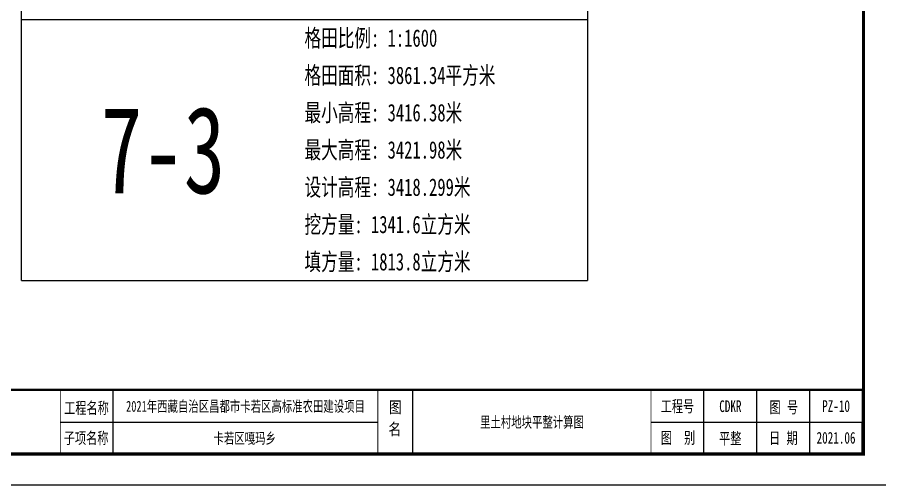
# Model space of a CAD drawing. Extents: x 4283 to 40403, y 1134 to 1764.
# Drawn here: x 7861 to 8059.2, y 1467.1 to 1574.6 of the extents above; entities that cross this region are included whole.
import ezdxf
from ezdxf.enums import TextEntityAlignment as Align

# ---------------------------------------------------------------- set-up
doc = ezdxf.new("R2010")
doc.units = 0
for name, color, linetype in [('PUB_TITLE', 4, 'Continuous'), ('S-MODIFY', 4, 'Continuous'), ('tdz_土方计算图', 7, 'Continuous'), ('华泽绵阳图框', 7, 'Continuous')]:
    doc.layers.add(name, color=color, linetype=linetype)
doc.styles.add('-宋体', font='', dxfattribs={"width": 0.8})
doc.styles.add('GLand', font='')
doc.styles.add('长仿宋', font='', dxfattribs={"width": 0.7, "height": 5})
doc.styles.get('-宋体').set_extended_font_data('SimSun')
doc.styles.get('GLand').set_extended_font_data('FangSong_GB2312')
doc.styles.get('长仿宋').set_extended_font_data('SimSun')

msp = doc.modelspace()

# ---------------------------------------------------------------- linework, layer by layer
msp.add_lwpolyline([(7861.99, 1514.09), (7991.99, 1514.09)])
at = {"layer": 'PUB_TITLE'}
msp.add_lwpolyline([(7642.53, 1467.09), (8062.53, 1467.09), (8062.53, 1764.09), (7642.53, 1764.09)], close=True, dxfattribs=at)
at = {"layer": 'PUB_TITLE', "color": 7, "const_width": 0.566}
msp.add_lwpolyline([(8055.46, 1474.16), (8055.46, 1756.99)], dxfattribs=at)
at = {"layer": 'PUB_TITLE', "color": 7, "const_width": 0.506}
msp.add_lwpolyline([(7660.21, 1474.16), (8055.23, 1474.16), (8055.24, 1488.92), (7660.21, 1488.92)], close=True, dxfattribs=at)
at = {"layer": 'S-MODIFY'}
msp.add_lwpolyline([(7642.53, 1467.09), (8062.53, 1467.09), (8062.53, 1764.09), (7642.53, 1764.09)], close=True, dxfattribs=at)
at = {"layer": 'tdz_土方计算图', "linetype": 'Continuous'}
for points in [[(7861.99, 1514.09), (7861.99, 1514.09), (7861.99, 1674.09), (7861.99, 1674.09)], [(7991.99, 1674.09), (7991.99, 1514.09)], [(7861.99, 1574.09), (7991.99, 1574.09)]]:
    msp.add_lwpolyline(points, dxfattribs=at)
at = {"layer": '华泽绵阳图框', "color": 7}
for p, q in [((7883.04, 1474.16), (7883.04, 1488.92)), ((7951.92, 1474.16), (7951.92, 1488.92)), ((8018.78, 1474.08), (8018.78, 1488.84)), ((8030.93, 1474.08), (8030.93, 1488.84)), ((8043.08, 1474.08), (8043.08, 1488.84)), ((7870.89, 1481.46), (7943.82, 1481.46)), ((8006.62, 1481.46), (8055.23, 1481.46))]:
    msp.add_line(p, q, dxfattribs=at)
at = {"layer": '华泽绵阳图框', "color": 7, "const_width": 0.707}
msp.add_lwpolyline([(7660.21, 1474.16), (8055.46, 1474.16), (8055.46, 1756.99), (7660.21, 1756.99)], close=True, dxfattribs=at)
at = {"layer": '华泽绵阳图框', "color": 7, "const_width": 0.506}
msp.add_lwpolyline([(7660.21, 1488.92), (8055.24, 1488.92)], dxfattribs=at)
at = {"layer": '华泽绵阳图框', "color": 7, "const_width": 0.203, "flags": 128}
for points in [[(7870.89, 1474.16), (7870.89, 1488.92)], [(7943.82, 1474.16), (7943.82, 1488.92)], [(8006.62, 1474.08), (8006.62, 1488.84)]]:
    msp.add_lwpolyline(points, dxfattribs=at)

# ---------------------------------------------------------------- texts
at = {"layer": 'tdz_土方计算图', "linetype": 'Continuous', "style": 'GLand', "width": 0.7}
for s, p in [('格田比例: 1:1600', (7926.99, 1569.81)), ('格田面积: 3861.34平方米', (7926.99, 1561.24)), ('最小高程: 3416.38米', (7926.99, 1552.66)), ('最大高程: 3421.98米', (7926.99, 1544.09)), ('设计高程: 3418.299米', (7926.99, 1535.52)), ('挖方量: 1341.6立方米', (7926.99, 1526.95)), ('填方量: 1813.8立方米', (7926.99, 1518.38))]:
    msp.add_text(s, height=4, dxfattribs=at).set_placement(p, align=Align.MIDDLE_LEFT)
at = {"layer": 'tdz_土方计算图', "color": 6, "linetype": 'Continuous', "style": 'GLand', "width": 0.7}
msp.add_text('7-3', height=20, dxfattribs=at).set_placement((7894.49, 1544.09), align=Align.MIDDLE_CENTER)
at = {"layer": '华泽绵阳图框', "style": '长仿宋', "width": 0.7}
for s, height, p in [('工程名称', 2.685, (7871.76, 1483.4)), ('工程号', 2.685, (8008.85, 1483.8)), ('图', 2.69, (8033.83, 1483.55)), ('号', 2.69, (8037.84, 1483.55)), ('子项名称', 2.685, (7871.68, 1476.49)), ('图', 2.69, (8008.87, 1476.56)), ('别', 2.69, (8014.21, 1476.56)), ('日', 2.69, (8033.74, 1476.5)), ('期', 2.69, (8037.75, 1476.5))]:
    msp.add_text(s, height=height, dxfattribs=at).set_placement(p)
for s, height, p in [('2021年西藏自治区昌都市卡若区高标准农田建设项目', 2.5, (7913.43, 1485.19)), ('CDKR', 2.685, (8024.85, 1485.15)), ('PZ-10', 2.685, (8049.13, 1485.17)), ('里土村地块平整计算图', 2.5, (7979.27, 1481.54)), ('卡若区嘎玛乡', 2.5, (7913.25, 1477.83)), ('平整', 2.685, (8024.82, 1477.79)), ('2021.06', 2.685, (8049.13, 1477.87))]:
    msp.add_text(s, height=height, dxfattribs=at).set_placement(p, align=Align.MIDDLE)
at = {"layer": '华泽绵阳图框', "color": 7, "style": '-宋体', "width": 0.8}
for s, p in [('图', (7946.37, 1483.55)), ('名', (7946.27, 1478.52))]:
    msp.add_text(s, height=2.69, dxfattribs=at).set_placement(p)

doc.saveas('drawing.dxf')
